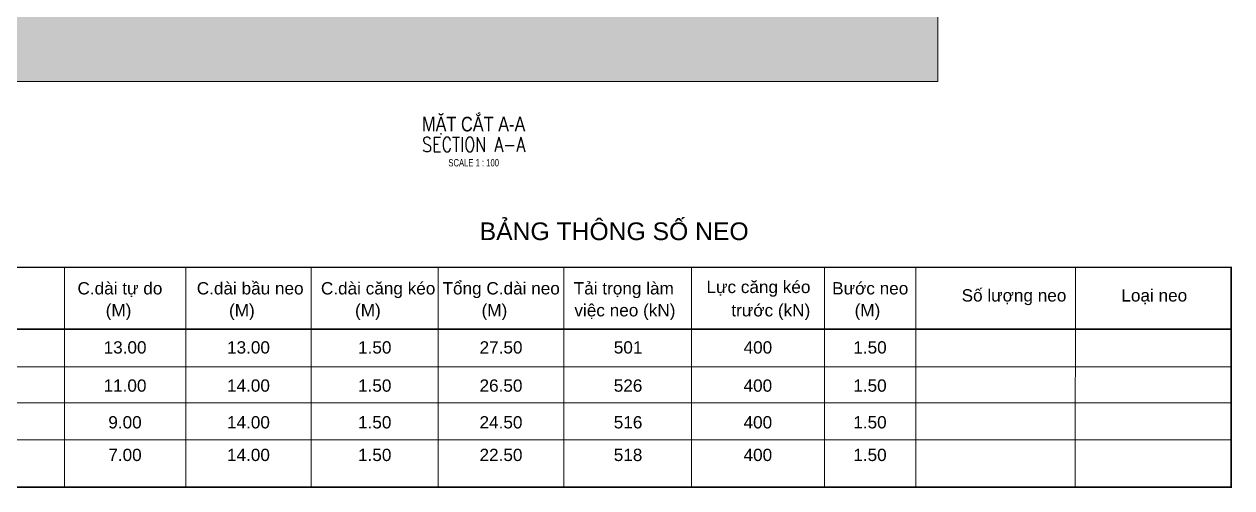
# Model space of a CAD drawing. Header units: millimetres. Extents: x -383953 to 676589, y -101685 to 196247.
# Drawn here: x 555917 to 597219, y -48061 to -32200 of the extents above; entities that cross this region are included whole.
import ezdxf
from ezdxf.enums import TextEntityAlignment as Align

# ---------------------------------------------------------------- set-up
doc = ezdxf.new("R2010")
doc.units = ezdxf.units.MM
doc.layers.get('0').update_dxf_attribs({"lineweight": 20})
for name, color, linetype, lineweight in [('NDC_S_ANNO', 7, 'Continuous', 20), ('NDC_S_CONTINUOUS', 3, 'Continuous', 20), ('NDC_S_ENG TITLE', 3, 'Continuous', 20), ('NDC_S_HATCH MATERIAL', 8, 'Continuous', 13), ('NDC_S_TEXT SYMBOL', 7, 'Continuous', 20), ('NDC_S_VN TITLE', 6, 'Continuous', 35)]:
    doc.layers.add(name, color=color, linetype=linetype, lineweight=lineweight)
doc.styles.add('ARIAL', font='arial.ttf', dxfattribs={"width": 0.8})
doc.styles.add('NDC_ANNO', font='', dxfattribs={"width": 0.8})
doc.styles.add('NDC_EN TXT', font='romans.shx', dxfattribs={"width": 0.8})
doc.styles.add('NDC_VIE TXT', font='arial.ttf', dxfattribs={"width": 0.8})
doc.styles.get('NDC_ANNO').set_extended_font_data('Dotum')

# ---------------------------------------------------------------- blocks, each defined once
blk = doc.blocks.new('Drawing name_symbol')
at = {"layer": 'NDC_S_ENG TITLE', "style": 'NDC_EN TXT', "width": 0.8}
blk.add_attdef('SECTDET1', text='', height=5, dxfattribs=at).set_placement((0, 1.01), align=Align.CENTER)
at = {"layer": 'NDC_S_TEXT SYMBOL', "lineweight": 25, "style": 'NDC_ANNO', "width": 0.8}
blk.add_attdef('SSCALE', text='', height=2.5, dxfattribs=at).set_placement((0, -4), align=Align.CENTER)
at = {"layer": 'NDC_S_VN TITLE', "style": 'NDC_VIE TXT', "width": 0.8}
blk.add_attdef('SECTDET2', text='', height=5, dxfattribs=at).set_placement((0, 7.97), align=Align.CENTER)

msp = doc.modelspace()

# ---------------------------------------------------------------- hatches: boundary and pattern name
at = {"layer": 'NDC_S_HATCH MATERIAL'}
h = msp.add_hatch(dxfattribs=at)
h.set_pattern_fill('AR-SAND', color=256, scale=15)
h.set_pattern_definition([(37.5, (548495.2, 255081.9), (-24.0005, 734.1199), [0, -579.12, 0, -647.7, 0, -619.125]), (7.5, (548495.2, 255081.9), (674.285, 1075.2377), [0, -312.42, 0, -521.97, 0, -200.025]), (327.5, (548026.55, 255081.9), (1186.4886, 2.1558), [0, -190.5, 0, -685.8, 0, -895.35]), (317.5, (548026.5, 255081.9), (1145.3347, 334.394), [0, -95.25, 0, -449.58, 0, -514.35])])
h.paths.add_polyline_path([(574363.9, -12591.3), (550707.2, -12591.3), (550707.2, -34162.2), (587163.9, -34162.2), (587163.9, -19891.3), (575163.9, -19891.3), (575163.9, -31591.3), (574363.9, -31591.3)])
h.paths.add_polyline_path([(557395.5, -17665.2), (558632.6, -16956.4), (558248.4, -16285.9), (557011.3, -16994.7)], flags=24)
h.paths.add_polyline_path([(558686.1, -20503.5), (559921, -19791), (559534.8, -19121.6), (558299.9, -19834.2)], flags=24)
h.paths.add_polyline_path([(560415.4, -23299.8), (561649.5, -22585.9), (561262.6, -21917), (560028.5, -22630.9)], flags=24)
h.paths.add_polyline_path([(562142.6, -24693.1), (563375.7, -23977.3), (562987.7, -23308.9), (561754.7, -24024.7)], flags=24)
h.paths.add_polyline_path([(580179, -21316.8), (581357.1, -21316.8), (581357.1, -20544.1), (580179, -20544.1)], flags=24)
h.paths.add_polyline_path([(573409.6, -18300), (573409.6, -16874.3), (572636.9, -16874.3), (572636.9, -18300)], flags=24)
h.paths.add_polyline_path([(569510.6, -14252.5), (570745.4, -13539.6), (570359, -12870.3), (569124.2, -13583.2)], flags=24)
h.paths.add_polyline_path([(570496.9, -17483), (571517.2, -16894), (571130.8, -16224.8), (570110.5, -16813.8)], flags=24)
h.paths.add_polyline_path([(571361.8, -19383.7), (572382, -18794.6), (571995.7, -18125.4), (570975.4, -18714.5)], flags=24)
h.paths.add_polyline_path([(576882.7, -21316.8), (578060.8, -21316.8), (578060.8, -20544.1), (576882.7, -20544.1)], flags=24)

# ---------------------------------------------------------------- linework, layer by layer
at = {"color": 3}
for p, q in [((557294.3, -40516.7), (557294.3, -42616.2)), ((561441.1, -40516.7), (561441.1, -42616.2)), ((565736.7, -40516.7), (565736.7, -42616.2)), ((570078.6, -40516.7), (570078.6, -42616.2)), ((574374.1, -40516.7), (574374.1, -42616.2)), ((578737.7, -40516.7), (578737.7, -42616.2)), ((583283.1, -40516.7), (583283.1, -42616.2)), ((586406.4, -40516.7), (586406.4, -42616.2)), ((591870.5, -40516.7), (591865.7, -48035.8)), ((553515.2, -42616.2), (597191.4, -42616.2)), ((553515.2, -42641.3), (597189.7, -42641.3)), ((557294.3, -43897), (557294.3, -42616.2)), ((557294.3, -48035.8), (557294.3, -42616.2)), ((561441.1, -43897), (561441.1, -42616.2)), ((561441.1, -48035.8), (561441.1, -42616.2)), ((565736.7, -43897), (565736.7, -42616.2)), ((565736.7, -48035.8), (565736.7, -42616.2)), ((570078.6, -43897), (570078.6, -42616.2)), ((570078.6, -48035.8), (570078.6, -42616.2)), ((574374.1, -43897), (574374.1, -42616.2)), ((574374.1, -48035.8), (574374.1, -42616.2)), ((578737.7, -43897), (578737.7, -42616.2)), ((578737.7, -48035.8), (578737.7, -42616.2)), ((583283.1, -43897), (583283.1, -42616.2)), ((583283.1, -48035.8), (583283.1, -42616.2)), ((586406.4, -43897), (586406.4, -42616.2)), ((586406.4, -48035.8), (586406.4, -42616.2)), ((553515.2, -43922.1), (597189.7, -43922.1)), ((553513.6, -45149.9), (597188.1, -45149.9)), ((553515.2, -48035.8), (597189.7, -48035.8))]:
    msp.add_line(p, q, dxfattribs=at)
at = {"color": 4, "const_width": 50.4}
msp.add_lwpolyline([(553515.2, -40516.7), (597194, -40516.7), (597194, -48035.8), (553515.2, -48035.8)], close=True, dxfattribs=at)
at = {"layer": 'NDC_S_CONTINUOUS'}
for p in [(587163.9, -18291.3), (550707.2, -34162.2)]:
    msp.add_line(p, (587163.9, -34162.2), dxfattribs=at)
at = {"layer": 'NDC_S_CONTINUOUS', "ltscale": 100}
msp.add_line((553514.8, -46416.8), (597194, -46416.8), dxfattribs=at)

# ---------------------------------------------------------------- block references
at = {"layer": 'NDC_S_ANNO', "xscale": 100, "yscale": 100, "zscale": 100}
msp.add_blockref('Drawing name_symbol', (571290.8, -36665.9), dxfattribs=at).add_auto_attribs({'SECTDET1': 'SECTION A-A', 'SECTDET2': 'MẶT CẮT A-A', 'SSCALE': 'SCALE 1 : 100'})

# ---------------------------------------------------------------- texts
at = {"color": 4, "style": 'ARIAL'}
msp.add_text('BẢNG THÔNG SỐ NEO', height=604.662, dxfattribs=at).set_placement((571496.2, -39586.4))
at = {"color": 3, "style": 'ARIAL'}
for s, height, p in [('C.dài tự do', 419.904, (557740.6, -41445.3)), ('C.dài bầu neo', 419.904, (561821.1, -41445.3)), ('C.dài căng kéo', 419.904, (566066.6, -41445.3)), ('Tổng C.dài neo', 419.904, (570225.5, -41445.3)), ('Tải trọng làm', 419.904, (574712.3, -41445.3)), ('Bước neo', 419.9, (583550, -41445.3)), ('Số lượng neo', 419.904, (587977.7, -41687.3)), ('Loại neo', 419.9, (593441.8, -41687.3)), ('  (M)', 419.9, (558379.4, -42196.3)), ('  (M)', 419.9, (562597.6, -42196.3)), ('  (M)', 419.9, (566906.9, -42196.3)), ('  (M)', 419.9, (571234.7, -42196.3)), (' việc neo (kN)', 419.904, (574573.1, -42196.3)), (' trước (kN)', 419.904, (579939.6, -42196.2)), ('  (M)', 419.9, (583991.9, -42196.3))]:
    msp.add_text(s, height=height, dxfattribs=at).set_placement(p)
for s, height, p in [('Lực căng kéo', 419.904, (581029.1, -41188.1)), ('13.00', 419.9, (559367.7, -43256.5)), ('13.00', 419.9, (563588.9, -43256.5)), ('1.50', 419.9, (567907.6, -43256.6)), ('27.50', 419.9, (572226.4, -43256.6)), ('501', 419.9, (576571.6, -43256.6)), ('400', 419.9, (581010.4, -43256.6)), ('1.50', 419.9, (584844.7, -43256.6)), ('11.00', 419.9, (559366.1, -44562.4)), ('14.00', 419.9, (563587.3, -44562.4)), ('1.50', 419.9, (567906, -44562.5)), ('26.50', 419.9, (572224.7, -44562.5)), ('526', 419.9, (576569.9, -44562.5)), ('400', 419.9, (581008.8, -44562.5)), ('1.50', 419.9, (584843.1, -44562.5)), ('9.00', 419.9, (559366.1, -45818.1)), ('14.00', 419.9, (563587.3, -45818.1)), ('1.50', 419.9, (567906, -45818.2)), ('24.50', 419.9, (572224.7, -45818.2)), ('516', 419.9, (576569.9, -45818.2)), ('400', 419.9, (581008.8, -45818.2)), ('1.50', 419.9, (584843.1, -45818.2)), ('7.00', 419.9, (559366.1, -46934)), ('14.00', 419.9, (563587.3, -46934)), ('1.50', 419.9, (567906, -46934.1)), ('22.50', 419.9, (572224.7, -46934.1)), ('518', 419.9, (576569.9, -46934.1)), ('400', 419.9, (581008.8, -46934.1)), ('1.50', 419.9, (584843.1, -46934.1))]:
    msp.add_text(s, height=height, dxfattribs=at).set_placement(p, align=Align.MIDDLE_CENTER)

doc.saveas('drawing.dxf')
